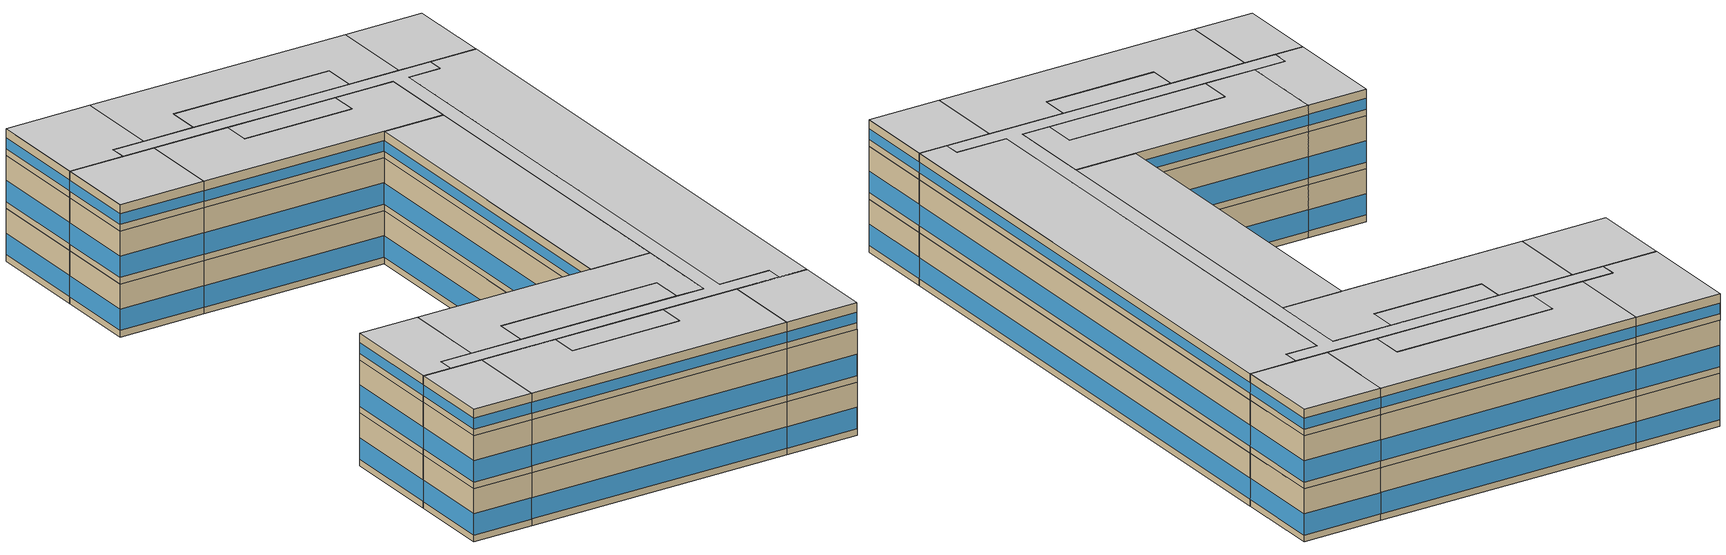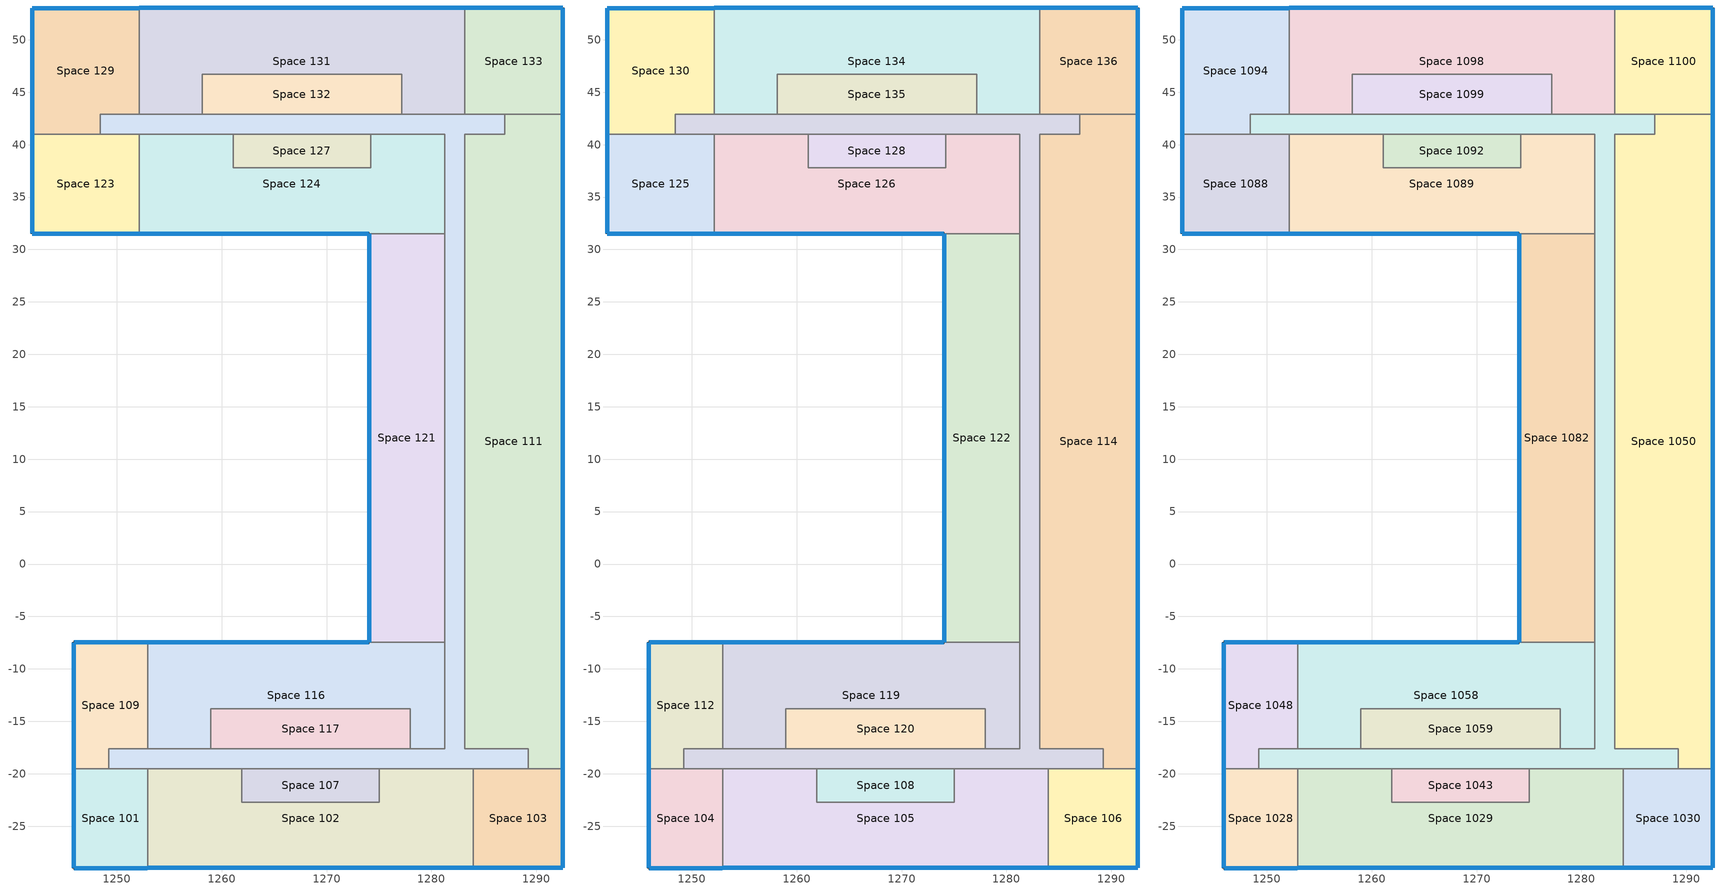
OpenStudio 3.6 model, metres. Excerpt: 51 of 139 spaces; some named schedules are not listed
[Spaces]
Space 101
 floor ground: 1252.94,-19.51 1252.94,-29 1245.9,-29 1245.9,-19.51 z0
 wall outside: 1245.9,-19.51 1245.9,-29 1252.94,-29 z0:6
 wall to Space 102: 1252.94,-29 1252.94,-19.51 z0:6
 wall to Space 109: 1249.22,-19.51 1245.9,-19.51 z0:6
 wall to Space 1112: 1252.94,-19.51 1249.22,-19.51 z0:6
 window: 1245.9,-19.53 1245.9,-28.97 z0.76:3.17; 1245.92,-29 1252.92,-29 z0.76:3.18
 ceiling adiabatic (Interior Ceiling): 1252.94,-29 1252.94,-19.51 1245.9,-19.51 1245.9,-29 z6
Space 102
 floor ground: 1252.94,-19.51 1261.93,-19.51 1261.93,-22.71 1275.03,-22.71 1275.03,-19.51 1284.02,-19.51 1284.02,-29 1252.94,-29 z0
 wall outside: 1252.94,-29 1284.02,-29 z0:6
 wall to Space 1112: 1261.93,-19.51 1260.22,-19.51 1252.94,-19.51 / 1284.02,-19.51 1275.03,-19.51 z0:6
 wall to Space 107: 1275.03,-19.51 1275.03,-22.71 1261.93,-22.71 1261.93,-19.51 z0:6
 wall to Space 103: 1284.02,-29 1284.02,-19.51 z0:6
 window: 1252.97,-29 1283.99,-29 z0.76:3.16
 ceiling adiabatic (Interior Ceiling): 1284.02,-29 1284.02,-19.51 1275.03,-19.51 1275.03,-22.71 1261.93,-22.71 1261.93,-19.51 1252.94,-19.51 1252.94,-29 z6
Space 103
 floor ground: 1292.55,-19.51 1292.55,-29 1284.02,-29 1284.02,-19.51 z0
 wall outside: 1284.02,-29 1292.55,-29 1292.55,-19.51 z0:6
 wall to Space 111: 1292.55,-19.51 1289.24,-19.51 z0:6
 wall to Space 1112: 1289.24,-19.51 1284.02,-19.51 z0:6
 window: 1292.55,-28.97 1292.55,-19.53 / 1284.04,-29 1292.52,-29 z0.76:3.17
 ceiling adiabatic (Interior Ceiling): 1292.55,-29 1292.55,-19.51 1284.02,-19.51 1284.02,-29 z6
Space 107
 floor ground: 1275.03,-19.51 1275.03,-22.71 1261.93,-22.71 1261.93,-19.51 z0
 wall to Space 1112: 1275.03,-19.51 1270.86,-19.51 1261.93,-19.51 z0:6
 ceiling adiabatic (Interior Ceiling): 1275.03,-22.71 1275.03,-19.51 1261.93,-19.51 1261.93,-22.71 z6
Space 109
 floor ground: 1252.94,-7.48 1252.94,-17.61 1249.22,-17.61 1249.22,-19.51 1245.9,-19.51 1245.9,-7.48 z0
 wall outside: 1252.94,-7.48 1245.9,-7.48 1245.9,-19.51 z0:6
 wall to Space 116: 1252.94,-17.61 1252.94,-7.48 z0:6
 wall to Space 1112: 1249.22,-19.51 1249.22,-17.61 1252.94,-17.61 z0:6
 window: 1252.92,-7.48 1245.92,-7.48 z0.76:3.18; 1245.9,-7.5 1245.9,-19.48 z0.76:3.17
 ceiling adiabatic (Interior Ceiling): 1249.22,-19.51 1249.22,-17.61 1252.94,-17.61 1252.94,-7.48 1245.9,-7.48 1245.9,-19.51 z6
Space 111
 floor ground: 1292.55,42.9 1292.55,-19.51 1289.24,-19.51 1289.24,-17.61 1283.2,-17.61 1283.2,41 1287,41 1287,42.9 z0
 wall outside: 1292.55,-19.51 1292.55,42.9 z0:6
 wall to Space 1112: 1287,42.9 1287,41 1283.2,41 1283.2,-17.61 1289.24,-17.61 1289.24,-19.51 z0:6
 wall to Space 133: 1292.55,42.9 1287,42.9 z0:6
 window: 1292.55,-19.48 1292.55,42.88 z0.76:3.16
 ceiling adiabatic (Interior Ceiling): 1292.55,-19.51 1292.55,42.9 1287,42.9 1287,41 1283.2,41 1283.2,-17.61 1289.24,-17.61 1289.24,-19.51 z6
Space 116
 floor ground: 1281.26,-7.48 1281.26,-17.61 1277.98,-17.61 1277.98,-13.81 1258.98,-13.81 1258.98,-17.61 1252.94,-17.61 1252.94,-7.48 z0
 wall outside: 1274.06,-7.48 1252.94,-7.48 z0:6
 wall to Space 1112: 1277.98,-17.61 1281.26,-17.61 1281.26,-13.75 1281.26,-7.48 / 1252.94,-17.61 1258.33,-17.61 1258.98,-17.61 z0:6
 wall to Space 117: 1258.98,-17.61 1258.98,-13.81 1277.98,-13.81 1277.98,-17.61 z0:6
 wall to Space 121: 1281.26,-7.48 1274.06,-7.48 z0:6
 window: 1274.03,-7.48 1252.97,-7.48 z0.76:3.17
 ceiling adiabatic (Interior Ceiling): 1281.26,-17.61 1281.26,-7.48 1252.94,-7.48 1252.94,-17.61 1258.98,-17.61 1258.98,-13.81 1277.98,-13.81 1277.98,-17.61 z6
Space 117
 floor ground: 1277.98,-13.81 1277.98,-17.61 1258.98,-17.61 1258.98,-13.81 z0
 wall to Space 1112: 1258.98,-17.61 1262.69,-17.61 1277.98,-17.61 z0:6
 ceiling adiabatic (Interior Ceiling): 1277.98,-17.61 1277.98,-13.81 1258.98,-13.81 1258.98,-17.61 z6
Space 121
 floor ground: 1281.26,31.51 1281.26,-7.48 1274.06,-7.48 1274.06,31.51 z0
 wall outside: 1274.06,31.51 1274.06,-7.48 z0:6
 wall to Space 124: 1281.26,31.51 1274.06,31.51 z0:6
 wall to Space 1112: 1281.26,-7.48 1281.26,31.51 z0:6
 window: 1274.06,31.49 1274.06,-7.45 z0.76:3.16
 ceiling adiabatic (Interior Ceiling): 1281.26,-7.48 1281.26,31.51 1274.06,31.51 1274.06,-7.48 z6
Space 123
 floor ground: 1252.12,41 1252.12,31.51 1241.92,31.51 1241.92,41 z0
 wall outside: 1241.92,41 1241.92,31.51 1252.12,31.51 z0:6
 wall to Space 129: 1248.4,41 1241.92,41 z0:6
 wall to Space 1112: 1252.12,41 1248.4,41 z0:6
 wall to Space 124: 1252.12,31.51 1252.12,41 z0:6
 window: 1241.92,40.98 1241.92,31.54 / 1241.94,31.51 1252.1,31.51 z0.76:3.17
 ceiling adiabatic (Interior Ceiling): 1252.12,31.51 1252.12,41 1241.92,41 1241.92,31.51 z6
Space 124
 floor ground: 1281.26,41 1281.26,31.51 1252.12,31.51 1252.12,41 1261.11,41 1261.11,37.8 1274.21,37.8 1274.21,41 z0
 wall outside: 1252.12,31.51 1274.06,31.51 z0:6
 wall to Space 1112: 1261.11,41 1252.12,41 / 1281.26,31.51 1281.26,41 1274.21,41 z0:6
 wall to Space 127: 1274.21,41 1274.21,37.8 1261.11,37.8 1261.11,41 z0:6
 window: 1252.15,31.51 1274.03,31.51 z0.76:3.17
 ceiling adiabatic (Interior Ceiling): 1281.26,31.51 1281.26,41 1274.21,41 1274.21,37.8 1261.11,37.8 1261.11,41 1252.12,41 1252.12,31.51 z6
Space 127
 floor ground: 1274.21,41 1274.21,37.8 1261.11,37.8 1261.11,41 z0
 wall to Space 1112: 1274.21,41 1261.11,41 z0:6
 ceiling adiabatic (Interior Ceiling): 1274.21,37.8 1274.21,41 1261.11,41 1261.11,37.8 z6
Space 129
 floor ground: 1252.12,53.03 1252.12,42.9 1248.4,42.9 1248.4,41 1241.92,41 1241.92,53.03 z0
 wall outside: 1252.12,53.03 1241.92,53.03 1241.92,41 z0:6
 wall to Space 131: 1252.12,42.9 1252.12,53.03 z0:6
 wall to Space 1112: 1248.4,41 1248.4,42.9 1252.12,42.9 z0:6
 window: 1252.1,53.03 1241.94,53.03 / 1241.92,53.01 1241.92,41.03 z0.76:3.17
 ceiling adiabatic (Interior Ceiling): 1248.4,41 1248.4,42.9 1252.12,42.9 1252.12,53.03 1241.92,53.03 1241.92,41 z6
Space 131
 floor ground: 1283.2,53.03 1283.2,42.9 1277.16,42.9 1277.16,46.7 1258.16,46.7 1258.16,42.9 1252.12,42.9 1252.12,53.03 z0
 wall outside: 1283.2,53.03 1252.12,53.03 z0:6
 wall to Space 132: 1258.16,42.9 1258.16,46.7 1277.16,46.7 1277.16,42.9 z0:6
 wall to Space 1112: 1252.12,42.9 1258.16,42.9 / 1277.16,42.9 1279.02,42.9 1283.2,42.9 z0:6
 wall to Space 133: 1283.2,42.9 1283.2,53.03 z0:6
 window: 1283.17,53.03 1252.15,53.03 z0.76:3.16
 ceiling adiabatic (Interior Ceiling): 1283.2,42.9 1283.2,53.03 1252.12,53.03 1252.12,42.9 1258.16,42.9 1258.16,46.7 1277.16,46.7 1277.16,42.9 z6
Space 132
 floor ground: 1277.16,46.7 1277.16,42.9 1258.16,42.9 1258.16,46.7 z0
 wall to Space 1112: 1258.16,42.9 1259.99,42.9 1277.16,42.9 z0:6
 ceiling adiabatic (Interior Ceiling): 1277.16,42.9 1277.16,46.7 1258.16,46.7 1258.16,42.9 z6
Space 133
 floor ground: 1292.55,53.03 1292.55,42.9 1283.2,42.9 1283.2,53.03 z0
 wall outside: 1292.55,42.9 1292.55,53.03 1283.2,53.03 z0:6
 wall to Space 1112: 1283.2,42.9 1287,42.9 z0:6
 window: 1292.52,53.03 1283.22,53.03 / 1292.55,42.93 1292.55,53.01 z0.76:3.17
 ceiling adiabatic (Interior Ceiling): 1292.55,42.9 1292.55,53.03 1283.2,53.03 1283.2,42.9 z6
Space 1112
 floor ground: 1248.4,42.9 1287,42.9 1287,41 1283.2,41 1283.2,-17.61 1289.24,-17.61 1289.24,-19.51 1249.22,-19.51 1249.22,-17.61 1281.26,-17.61 1281.26,41 1248.4,41 z0
 ceiling adiabatic (Interior Ceiling): 1289.24,-19.51 1289.24,-17.61 1283.2,-17.61 1283.2,41 1287,41 1287,42.9 1248.4,42.9 1248.4,41 1281.26,41 1281.26,-17.61 1249.22,-17.61 1249.22,-19.51 z6
Space 104
 floor adiabatic (Interior Floor): 1252.94,-19.51 1252.94,-29 1245.9,-29 1245.9,-19.51 z6
 wall outside: 1245.9,-19.51 1245.9,-29 1252.94,-29 z6:12
 wall to Space 105: 1252.94,-29 1252.94,-19.51 z6:12
 wall to Space 112: 1249.22,-19.51 1245.9,-19.51 z6:12
 wall to Space 1113: 1252.94,-19.51 1249.22,-19.51 z6:12
 window: 1245.92,-29 1252.92,-29 z6.76:9.18; 1245.9,-19.53 1245.9,-28.97 z6.76:9.17
 ceiling adiabatic (Interior Ceiling): 1252.94,-29 1252.94,-19.51 1245.9,-19.51 1245.9,-29 z12
Space 105
 floor adiabatic (Interior Floor): 1261.93,-19.51 1261.93,-22.71 1275.03,-22.71 1275.03,-19.51 1284.02,-19.51 1284.02,-29 1252.94,-29 1252.94,-19.51 z6
 wall outside: 1252.94,-29 1284.02,-29 z6:12
 wall to Space 1113: 1261.93,-19.51 1260.22,-19.51 1252.94,-19.51 / 1284.02,-19.51 1275.03,-19.51 z6:12
 wall to Space 108: 1275.03,-19.51 1275.03,-22.71 1261.93,-22.71 1261.93,-19.51 z6:12
 wall to Space 106: 1284.02,-29 1284.02,-19.51 z6:12
 window: 1252.97,-29 1283.99,-29 z6.76:9.16
 ceiling adiabatic (Interior Ceiling): 1284.02,-29 1284.02,-19.51 1275.03,-19.51 1275.03,-22.71 1261.93,-22.71 1261.93,-19.51 1252.94,-19.51 1252.94,-29 z12
Space 106
 floor adiabatic (Interior Floor): 1292.55,-19.51 1292.55,-29 1284.02,-29 1284.02,-19.51 z6
 wall outside: 1284.02,-29 1292.55,-29 1292.55,-19.51 z6:12
 wall to Space 114: 1292.55,-19.51 1289.24,-19.51 z6:12
 wall to Space 1113: 1289.24,-19.51 1284.02,-19.51 z6:12
 window: 1292.55,-28.97 1292.55,-19.53 / 1284.04,-29 1292.52,-29 z6.76:9.17
 ceiling adiabatic (Interior Ceiling): 1292.55,-29 1292.55,-19.51 1284.02,-19.51 1284.02,-29 z12
Space 108
 floor adiabatic (Interior Floor): 1275.03,-19.51 1275.03,-22.71 1261.93,-22.71 1261.93,-19.51 z6
 wall to Space 1113: 1275.03,-19.51 1270.86,-19.51 1261.93,-19.51 z6:12
 ceiling adiabatic (Interior Ceiling): 1275.03,-22.71 1275.03,-19.51 1261.93,-19.51 1261.93,-22.71 z12
Space 112
 floor adiabatic (Interior Floor): 1252.94,-7.48 1252.94,-17.61 1249.22,-17.61 1249.22,-19.51 1245.9,-19.51 1245.9,-7.48 z6
 wall outside: 1252.94,-7.48 1245.9,-7.48 1245.9,-19.51 z6:12
 wall to Space 119: 1252.94,-17.61 1252.94,-7.48 z6:12
 wall to Space 1113: 1249.22,-19.51 1249.22,-17.61 1252.94,-17.61 z6:12
 window: 1245.9,-7.5 1245.9,-19.48 z6.76:9.17; 1252.92,-7.48 1245.92,-7.48 z6.76:9.18
 ceiling adiabatic (Interior Ceiling): 1249.22,-19.51 1249.22,-17.61 1252.94,-17.61 1252.94,-7.48 1245.9,-7.48 1245.9,-19.51 z12
Space 114
 floor adiabatic (Interior Floor): 1292.55,42.9 1292.55,-19.51 1289.24,-19.51 1289.24,-17.61 1283.2,-17.61 1283.2,41 1287,41 1287,42.9 z6
 wall outside: 1292.55,-19.51 1292.55,42.9 z6:12
 wall to Space 1113: 1287,42.9 1287,41 1283.2,41 1283.2,-17.61 1289.24,-17.61 1289.24,-19.51 z6:12
 wall to Space 136: 1292.55,42.9 1287,42.9 z6:12
 window: 1292.55,-19.48 1292.55,42.88 z6.76:9.16
 ceiling adiabatic (Interior Ceiling): 1292.55,-19.51 1292.55,42.9 1287,42.9 1287,41 1283.2,41 1283.2,-17.61 1289.24,-17.61 1289.24,-19.51 z12
Space 119
 floor adiabatic (Interior Floor): 1281.26,-7.48 1281.26,-17.61 1277.98,-17.61 1277.98,-13.81 1258.98,-13.81 1258.98,-17.61 1252.94,-17.61 1252.94,-7.48 z6
 wall outside: 1274.06,-7.48 1252.94,-7.48 z6:12
 wall to Space 1113: 1277.98,-17.61 1281.26,-17.61 1281.26,-13.75 1281.26,-7.48 / 1252.94,-17.61 1258.33,-17.61 1258.98,-17.61 z6:12
 wall to Space 120: 1258.98,-17.61 1258.98,-13.81 1277.98,-13.81 1277.98,-17.61 z6:12
 wall to Space 122: 1281.26,-7.48 1274.06,-7.48 z6:12
 window: 1274.03,-7.48 1252.97,-7.48 z6.76:9.17
 ceiling adiabatic (Interior Ceiling): 1281.26,-17.61 1281.26,-7.48 1252.94,-7.48 1252.94,-17.61 1258.98,-17.61 1258.98,-13.81 1277.98,-13.81 1277.98,-17.61 z12
Space 120
 floor adiabatic (Interior Floor): 1277.98,-13.81 1277.98,-17.61 1258.98,-17.61 1258.98,-13.81 z6
 wall to Space 1113: 1258.98,-17.61 1262.69,-17.61 1277.98,-17.61 z6:12
 ceiling adiabatic (Interior Ceiling): 1277.98,-17.61 1277.98,-13.81 1258.98,-13.81 1258.98,-17.61 z12
Space 122
 floor adiabatic (Interior Floor): 1281.26,31.51 1281.26,-7.48 1274.06,-7.48 1274.06,31.51 z6
 wall outside: 1274.06,31.51 1274.06,-7.48 z6:12
 wall to Space 126: 1281.26,31.51 1274.06,31.51 z6:12
 wall to Space 1113: 1281.26,-7.48 1281.26,31.51 z6:12
 window: 1274.06,31.49 1274.06,-7.45 z6.76:9.16
 ceiling adiabatic (Interior Ceiling): 1281.26,-7.48 1281.26,31.51 1274.06,31.51 1274.06,-7.48 z12
Space 125
 floor adiabatic (Interior Floor): 1252.12,41 1252.12,31.51 1241.92,31.51 1241.92,41 z6
 wall outside: 1241.92,41 1241.92,31.51 1252.12,31.51 z6:12
 wall to Space 130: 1248.4,41 1241.92,41 z6:12
 wall to Space 1113: 1252.12,41 1248.4,41 z6:12
 wall to Space 126: 1252.12,31.51 1252.12,41 z6:12
 window: 1241.94,31.51 1252.1,31.51 / 1241.92,40.98 1241.92,31.54 z6.76:9.17
 ceiling adiabatic (Interior Ceiling): 1252.12,31.51 1252.12,41 1241.92,41 1241.92,31.51 z12
Space 126
 floor adiabatic (Interior Floor): 1281.26,41 1281.26,31.51 1252.12,31.51 1252.12,41 1261.11,41 1261.11,37.8 1274.21,37.8 1274.21,41 z6
 wall outside: 1252.12,31.51 1274.06,31.51 z6:12
 wall to Space 1113: 1261.11,41 1252.12,41 / 1281.26,31.51 1281.26,41 1274.21,41 z6:12
 wall to Space 128: 1274.21,41 1274.21,37.8 1261.11,37.8 1261.11,41 z6:12
 window: 1252.15,31.51 1274.03,31.51 z6.76:9.17
 ceiling adiabatic (Interior Ceiling): 1281.26,31.51 1281.26,41 1274.21,41 1274.21,37.8 1261.11,37.8 1261.11,41 1252.12,41 1252.12,31.51 z12
Space 128
 floor adiabatic (Interior Floor): 1274.21,41 1274.21,37.8 1261.11,37.8 1261.11,41 z6
 wall to Space 1113: 1274.21,41 1261.11,41 z6:12
 ceiling adiabatic (Interior Ceiling): 1274.21,37.8 1274.21,41 1261.11,41 1261.11,37.8 z12
Space 130
 floor adiabatic (Interior Floor): 1252.12,53.03 1252.12,42.9 1248.4,42.9 1248.4,41 1241.92,41 1241.92,53.03 z6
 wall outside: 1252.12,53.03 1241.92,53.03 1241.92,41 z6:12
 wall to Space 134: 1252.12,42.9 1252.12,53.03 z6:12
 wall to Space 1113: 1248.4,41 1248.4,42.9 1252.12,42.9 z6:12
 window: 1241.92,53.01 1241.92,41.03 / 1252.1,53.03 1241.94,53.03 z6.76:9.17
 ceiling adiabatic (Interior Ceiling): 1248.4,41 1248.4,42.9 1252.12,42.9 1252.12,53.03 1241.92,53.03 1241.92,41 z12
Space 134
 floor adiabatic (Interior Floor): 1283.2,53.03 1283.2,42.9 1277.16,42.9 1277.16,46.7 1258.16,46.7 1258.16,42.9 1252.12,42.9 1252.12,53.03 z6
 wall outside: 1283.2,53.03 1252.12,53.03 z6:12
 wall to Space 135: 1258.16,42.9 1258.16,46.7 1277.16,46.7 1277.16,42.9 z6:12
 wall to Space 1113: 1252.12,42.9 1258.16,42.9 / 1277.16,42.9 1279.02,42.9 1283.2,42.9 z6:12
 wall to Space 136: 1283.2,42.9 1283.2,53.03 z6:12
 window: 1283.17,53.03 1252.15,53.03 z6.76:9.16
 ceiling adiabatic (Interior Ceiling): 1283.2,42.9 1283.2,53.03 1252.12,53.03 1252.12,42.9 1258.16,42.9 1258.16,46.7 1277.16,46.7 1277.16,42.9 z12
Space 135
 floor adiabatic (Interior Floor): 1277.16,46.7 1277.16,42.9 1258.16,42.9 1258.16,46.7 z6
 wall to Space 1113: 1258.16,42.9 1259.99,42.9 1277.16,42.9 z6:12
 ceiling adiabatic (Interior Ceiling): 1277.16,42.9 1277.16,46.7 1258.16,46.7 1258.16,42.9 z12
Space 136
 floor adiabatic (Interior Floor): 1292.55,53.03 1292.55,42.9 1283.2,42.9 1283.2,53.03 z6
 wall outside: 1292.55,42.9 1292.55,53.03 1283.2,53.03 z6:12
 wall to Space 1113: 1283.2,42.9 1287,42.9 z6:12
 window: 1292.52,53.03 1283.22,53.03 / 1292.55,42.93 1292.55,53.01 z6.76:9.17
 ceiling adiabatic (Interior Ceiling): 1292.55,42.9 1292.55,53.03 1283.2,53.03 1283.2,42.9 z12
Space 1113
 floor adiabatic (Interior Floor): 1287,42.9 1287,41 1283.2,41 1283.2,-17.61 1289.24,-17.61 1289.24,-19.51 1249.22,-19.51 1249.22,-17.61 1281.26,-17.61 1281.26,41 1248.4,41 1248.4,42.9 z6
 ceiling adiabatic (Interior Ceiling): 1289.24,-19.51 1289.24,-17.61 1283.2,-17.61 1283.2,41 1287,41 1287,42.9 1248.4,42.9 1248.4,41 1281.26,41 1281.26,-17.61 1249.22,-17.61 1249.22,-19.51 z12
Space 1028
 floor adiabatic (Interior Floor): 1252.94,-19.51 1252.94,-29 1245.9,-29 1245.9,-19.51 z12
 wall outside: 1245.9,-19.51 1245.9,-29 1252.94,-29 z12:15
 wall to Space 1029: 1252.94,-29 1252.94,-19.51 z12:15
 wall to Space 1048: 1249.22,-19.51 1245.9,-19.51 z12:15
 wall to Space 1109: 1252.94,-19.51 1249.22,-19.51 z12:15
 window: 1245.92,-29 1252.92,-29 / 1245.9,-19.53 1245.9,-28.97 z12.76:13.97
 ceiling adiabatic (Interior Ceiling): 1252.94,-29 1252.94,-19.51 1245.9,-19.51 1245.9,-29 z15
Space 1029
 floor adiabatic (Interior Floor): 1261.93,-19.51 1261.93,-22.71 1275.03,-22.71 1275.03,-19.51 1284.02,-19.51 1284.02,-29 1252.94,-29 1252.94,-19.51 z12
 wall outside: 1252.94,-29 1284.02,-29 z12:15
 wall to Space 1109: 1261.93,-19.51 1260.22,-19.51 1252.94,-19.51 / 1284.02,-19.51 1275.03,-19.51 z12:15
 wall to Space 1043: 1275.03,-19.51 1275.03,-22.71 1261.93,-22.71 1261.93,-19.51 z12:15
 wall to Space 1030: 1284.02,-29 1284.02,-19.51 z12:15
 window: 1252.97,-29 1283.99,-29 z12.76:13.96
 ceiling adiabatic (Interior Ceiling): 1284.02,-29 1284.02,-19.51 1275.03,-19.51 1275.03,-22.71 1261.93,-22.71 1261.93,-19.51 1252.94,-19.51 1252.94,-29 z15
Space 1030
 floor adiabatic (Interior Floor): 1292.55,-19.51 1292.55,-29 1284.02,-29 1284.02,-19.51 z12
 wall outside: 1284.02,-29 1292.55,-29 1292.55,-19.51 z12:15
 wall to Space 1050: 1292.55,-19.51 1289.24,-19.51 z12:15
 wall to Space 1109: 1289.24,-19.51 1284.02,-19.51 z12:15
 window: 1292.55,-28.97 1292.55,-19.53 / 1284.04,-29 1292.52,-29 z12.76:13.97
 ceiling adiabatic (Interior Ceiling): 1292.55,-29 1292.55,-19.51 1284.02,-19.51 1284.02,-29 z15
Space 1043
 floor adiabatic (Interior Floor): 1275.03,-19.51 1275.03,-22.71 1261.93,-22.71 1261.93,-19.51 z12
 wall to Space 1109: 1275.03,-19.51 1270.86,-19.51 1261.93,-19.51 z12:15
 ceiling adiabatic (Interior Ceiling): 1275.03,-22.71 1275.03,-19.51 1261.93,-19.51 1261.93,-22.71 z15
Space 1048
 floor adiabatic (Interior Floor): 1252.94,-7.48 1252.94,-17.61 1249.22,-17.61 1249.22,-19.51 1245.9,-19.51 1245.9,-7.48 z12
 wall outside: 1252.94,-7.48 1245.9,-7.48 1245.9,-19.51 z12:15
 wall to Space 1058: 1252.94,-17.61 1252.94,-7.48 z12:15
 wall to Space 1109: 1249.22,-19.51 1249.22,-17.61 1252.94,-17.61 z12:15
 window: 1252.92,-7.48 1245.92,-7.48 / 1245.9,-7.5 1245.9,-19.48 z12.76:13.97
 ceiling adiabatic (Interior Ceiling): 1249.22,-19.51 1249.22,-17.61 1252.94,-17.61 1252.94,-7.48 1245.9,-7.48 1245.9,-19.51 z15
Space 1050
 floor adiabatic (Interior Floor): 1292.55,42.9 1292.55,-19.51 1289.24,-19.51 1289.24,-17.61 1283.2,-17.61 1283.2,41 1287,41 1287,42.9 z12
 wall outside: 1292.55,-19.51 1292.55,42.9 z12:15
 wall to Space 1109: 1287,42.9 1287,41 1283.2,41 1283.2,-17.61 1289.24,-17.61 1289.24,-19.51 z12:15
 wall to Space 1100: 1292.55,42.9 1287,42.9 z12:15
 window: 1292.55,-19.48 1292.55,42.88 z12.76:13.96
 ceiling adiabatic (Interior Ceiling): 1292.55,-19.51 1292.55,42.9 1287,42.9 1287,41 1283.2,41 1283.2,-17.61 1289.24,-17.61 1289.24,-19.51 z15
Space 1058
 floor adiabatic (Interior Floor): 1281.26,-7.48 1281.26,-17.61 1277.98,-17.61 1277.98,-13.81 1258.98,-13.81 1258.98,-17.61 1252.94,-17.61 1252.94,-7.48 z12
 wall outside: 1274.06,-7.48 1252.94,-7.48 z12:15
 wall to Space 1109: 1277.98,-17.61 1281.26,-17.61 1281.26,-13.75 1281.26,-7.48 / 1252.94,-17.61 1258.33,-17.61 1258.98,-17.61 z12:15
 wall to Space 1059: 1258.98,-17.61 1258.98,-13.81 1277.98,-13.81 1277.98,-17.61 z12:15
 wall to Space 1082: 1281.26,-7.48 1274.06,-7.48 z12:15
 window: 1274.03,-7.48 1252.97,-7.48 z12.76:13.96
 ceiling adiabatic (Interior Ceiling): 1281.26,-17.61 1281.26,-7.48 1252.94,-7.48 1252.94,-17.61 1258.98,-17.61 1258.98,-13.81 1277.98,-13.81 1277.98,-17.61 z15
Space 1059
 floor adiabatic (Interior Floor): 1277.98,-13.81 1277.98,-17.61 1258.98,-17.61 1258.98,-13.81 z12
 wall to Space 1109: 1258.98,-17.61 1262.69,-17.61 1277.98,-17.61 z12:15
 ceiling adiabatic (Interior Ceiling): 1277.98,-17.61 1277.98,-13.81 1258.98,-13.81 1258.98,-17.61 z15
Space 1082
 floor adiabatic (Interior Floor): 1281.26,31.51 1281.26,-7.48 1274.06,-7.48 1274.06,31.51 z12
 wall outside: 1274.06,31.51 1274.06,-7.48 z12:15
 wall to Space 1089: 1281.26,31.51 1274.06,31.51 z12:15
 wall to Space 1109: 1281.26,-7.48 1281.26,31.51 z12:15
 window: 1274.06,31.49 1274.06,-7.45 z12.76:13.96
 ceiling adiabatic (Interior Ceiling): 1281.26,-7.48 1281.26,31.51 1274.06,31.51 1274.06,-7.48 z15
Space 1088
 floor adiabatic (Interior Floor): 1252.12,41 1252.12,31.51 1241.92,31.51 1241.92,41 z12
 wall outside: 1241.92,41 1241.92,31.51 1252.12,31.51 z12:15
 wall to Space 1094: 1248.4,41 1241.92,41 z12:15
 wall to Space 1109: 1252.12,41 1248.4,41 z12:15
 wall to Space 1089: 1252.12,31.51 1252.12,41 z12:15
 window: 1241.92,40.98 1241.92,31.54 / 1241.94,31.51 1252.1,31.51 z12.76:13.97
 ceiling adiabatic (Interior Ceiling): 1252.12,31.51 1252.12,41 1241.92,41 1241.92,31.51 z15
Space 1089
 floor adiabatic (Interior Floor): 1281.26,41 1281.26,31.51 1252.12,31.51 1252.12,41 1261.11,41 1261.11,37.8 1274.21,37.8 1274.21,41 z12
 wall outside: 1252.12,31.51 1274.06,31.51 z12:15
 wall to Space 1109: 1261.11,41 1252.12,41 / 1281.26,31.51 1281.26,41 1274.21,41 z12:15
 wall to Space 1092: 1274.21,41 1274.21,37.8 1261.11,37.8 1261.11,41 z12:15
 window: 1252.15,31.51 1274.03,31.51 z12.76:13.96
 ceiling adiabatic (Interior Ceiling): 1281.26,31.51 1281.26,41 1274.21,41 1274.21,37.8 1261.11,37.8 1261.11,41 1252.12,41 1252.12,31.51 z15
Space 1092
 floor adiabatic (Interior Floor): 1274.21,41 1274.21,37.8 1261.11,37.8 1261.11,41 z12
 wall to Space 1109: 1274.21,41 1261.11,41 z12:15
 ceiling adiabatic (Interior Ceiling): 1274.21,37.8 1274.21,41 1261.11,41 1261.11,37.8 z15
Space 1094
 floor adiabatic (Interior Floor): 1252.12,53.03 1252.12,42.9 1248.4,42.9 1248.4,41 1241.92,41 1241.92,53.03 z12
 wall outside: 1252.12,53.03 1241.92,53.03 1241.92,41 z12:15
 wall to Space 1098: 1252.12,42.9 1252.12,53.03 z12:15
 wall to Space 1109: 1248.4,41 1248.4,42.9 1252.12,42.9 z12:15
 window: 1241.92,53.01 1241.92,41.03 / 1252.1,53.03 1241.94,53.03 z12.76:13.97
 ceiling adiabatic (Interior Ceiling): 1248.4,41 1248.4,42.9 1252.12,42.9 1252.12,53.03 1241.92,53.03 1241.92,41 z15
Space 1098
 floor adiabatic (Interior Floor): 1283.2,53.03 1283.2,42.9 1277.16,42.9 1277.16,46.7 1258.16,46.7 1258.16,42.9 1252.12,42.9 1252.12,53.03 z12
 wall outside: 1283.2,53.03 1252.12,53.03 z12:15
 wall to Space 1099: 1258.16,42.9 1258.16,46.7 1277.16,46.7 1277.16,42.9 z12:15
 wall to Space 1109: 1252.12,42.9 1258.16,42.9 / 1277.16,42.9 1279.02,42.9 1283.2,42.9 z12:15
 wall to Space 1100: 1283.2,42.9 1283.2,53.03 z12:15
 window: 1283.17,53.03 1252.15,53.03 z12.76:13.96
 ceiling adiabatic (Interior Ceiling): 1283.2,42.9 1283.2,53.03 1252.12,53.03 1252.12,42.9 1258.16,42.9 1258.16,46.7 1277.16,46.7 1277.16,42.9 z15
Space 1099
 floor adiabatic (Interior Floor): 1277.16,46.7 1277.16,42.9 1258.16,42.9 1258.16,46.7 z12
 wall to Space 1109: 1258.16,42.9 1259.99,42.9 1277.16,42.9 z12:15
 ceiling adiabatic (Interior Ceiling): 1277.16,42.9 1277.16,46.7 1258.16,46.7 1258.16,42.9 z15
Space 1100
 floor adiabatic (Interior Floor): 1292.55,53.03 1292.55,42.9 1283.2,42.9 1283.2,53.03 z12
 wall outside: 1292.55,42.9 1292.55,53.03 1283.2,53.03 z12:15
 wall to Space 1109: 1283.2,42.9 1287,42.9 z12:15
 window: 1292.52,53.03 1283.22,53.03 / 1292.55,42.93 1292.55,53.01 z12.76:13.97
 ceiling adiabatic (Interior Ceiling): 1292.55,42.9 1292.55,53.03 1283.2,53.03 1283.2,42.9 z15
Space 1109
 floor adiabatic (Interior Floor): 1287,42.9 1287,41 1283.2,41 1283.2,-17.61 1289.24,-17.61 1289.24,-19.51 1249.22,-19.51 1249.22,-17.61 1281.26,-17.61 1281.26,41 1248.4,41 1248.4,42.9 z12
 ceiling adiabatic (Interior Ceiling): 1289.24,-19.51 1289.24,-17.61 1283.2,-17.61 1283.2,41 1287,41 1287,42.9 1248.4,42.9 1248.4,41 1281.26,41 1281.26,-17.61 1249.22,-17.61 1249.22,-19.51 z15
[Building]
MultiTower: Default Construction Set=189.1-2009 - CZ5 - Office; Standards Number of Stories=60; Standards Number of Above Ground Stories=60; Standards Building Type=LEEPMultiTower
[Site]
Toronto-Pearson.Intl.AP: Latitude {deg}=43.68; Longitude {deg}=-79.63; Time Zone {hr}=-5; Elevation {m}=173.4
[ClimateZones]
Climate Zone Institution Name 1=ASHRAE; Climate Zone Document Name 1=ANSI/ASHRAE Standard 169; Climate Zone Document Year 1=2006; Climate Zone Institution Name 2=CEC; Climate Zone Document Name 2=California Climate Zone Descriptions; Climate Zone Document Year 2=1995
[SizingPeriod:DesignDay] Barometric Pressure {Pa}=99259; Rain Indicator=No; Snow Indicator=No; Day of Month=21; Daylight Saving Time Indicator=No; Dry-Bulb Temperature Range Modifier Type=DefaultMultipliers
Name | Maximum Dry-Bulb Temperature {C} | Daily Dry-Bulb Temperature Range {deltaC} | Wind Speed {m/s} | Wind Direction {deg} | Sky Clearness | Month | Day Type | Humidity Condition Type | Wetbulb or DewPoint at Maximum Dry-Bulb {C} | Solar Model Indicator
Toronto-Pearson.Intl.AP Ann Htg 99% Condns DB | -15.7 | 0 | 5.3 | 0 | 0 | 1 | WinterDesignDay | Wetbulb | -15.7 | ASHRAEClearSky
Toronto-Pearson.Intl.AP Ann Hum_n 99% Condns DP=>MCDB | -14.9 | 0 | 5.3 | 0 | 0 | 1 | WinterDesignDay | Dewpoint | -21 | ASHRAEClearSky
Toronto-Pearson.Intl.AP Ann Htg Wind 99% Condns WS=>MCDB | -4.7 | 0 | 12.7 | 0 | 0 | 1 | WinterDesignDay | Wetbulb | -4.7 | ASHRAEClearSky
Toronto-Pearson.Intl.AP Ann Clg 2% Condns DB=>MWB | 28.1 | 11.2 | 6 | 270 |  | 7 | SummerDesignDay | Wetbulb | 20.8 | ASHRAETau2017
[Construction]
ExtSlabCarpet 4in ClimateZone 1-8: MAT-CC05 4 HW CONCRETE, CP02 CARPET PAD
Interior Floor: F16 Acoustic tile, F05 Ceiling air space resistance, M11 100mm lightweight concrete
Interior Wall: G01a 19mm gypsum board, F04 Wall air space resistance, G01a 19mm gypsum board
Interior Ceiling: M11 100mm lightweight concrete, F05 Ceiling air space resistance, F16 Acoustic tile
Exterior Door: F08 Metal surface, I01 25mm insulation board
Interior Window: Clear 3mm
Interior Door; Interior Partition: G05 25mm wood
ASHRAE 189.1-2009 ExtRoof IEAD ClimateZone 2-5: Roof Membrane, Roof Insulation [21], Metal Decking
ASHRAE 189.1-2009 ExtWindow ClimateZone 4-5: Theoretical Glass [207]
ASHRAE 189.1-2009 ExtWall Mass ClimateZone 5: 1IN Stucco, 8IN Concrete HW, Wall Insulation [40], 1/2IN Gypsum
[Material] Thermal Absorptance=0.9
Name | Roughness | Thickness {m} | Conductivity {W/m-K} | Density {kg/m3} | Specific Heat {J/kg-K} | Solar Absorptance | Visible Absorptance
MAT-CC05 4 HW CONCRETE | Rough | 0.1016 | 1.311 | 2240 | 836.8 | 0.85 | 0.85
1IN Stucco | Smooth | 0.0253 | 0.6918 | 1858 | 837 | 0.92 | 0.92
8IN Concrete HW | MediumRough | 0.2033 | 1.7296 | 2243 | 837 | 0.65 | 0.65
1/2IN Gypsum | Smooth | 0.0127 | 0.16 | 784.9 | 830 | 0.4 | 0.4
Roof Membrane | VeryRough | 0.0095 | 0.16 | 1121.29 | 1460 | 0.7 | 0.7
Metal Decking | MediumSmooth | 0.0015 | 45.006 | 7680 | 418.4 | 0.6 | 0.6
F16 Acoustic tile | MediumSmooth | 0.0191 | 0.06 | 368 | 590 | 0.3 | 0.3
M11 100mm lightweight concrete | MediumRough | 0.1016 | 0.53 | 1280 | 840 | 0.5 | 0.5
G01a 19mm gypsum board | MediumSmooth | 0.019 | 0.16 | 800 | 1090 | 0.4 | 0.4
F08 Metal surface | Smooth | 0.0008 | 45.28 | 7824 | 500 | 0.7 | 0.7
I01 25mm insulation board | MediumRough | 0.0254 | 0.03 | 43 | 1210 | 0.6 | 0.6
G05 25mm wood | MediumSmooth | 0.0254 | 0.15 | 608 | 1630 | 0.5 | 0.5
Roof Insulation [21] | MediumRough | 0.2105 | 0.049 | 265 | 836.8 | 0.7 | 0.7
Wall Insulation [40] | MediumRough | 0.0794 | 0.0432 | 91 | 837 | 0.5 | 0.5
[Material:NoMass]
CP02 CARPET PAD: Roughness=Smooth; Thermal Resistance {m2-K/W}=0.1; Thermal Absorptance=0.9; Solar Absorptance=0.8; Visible Absorptance=0.8
[Material:AirGap]
Name | Thermal Resistance {m2-K/W}
F05 Ceiling air space resistance | 0.18
F04 Wall air space resistance | 0.15
[DefaultSubSurfaceConstructions]
Name | Fixed Window Construction | Operable Window Construction | Door Construction | Tubular Daylight Dome Construction | Tubular Daylight Diffuser Construction
Default Sub Surface Constructions 9 | ASHRAE 189.1-2009 ExtWindow ClimateZone 4-5 | ASHRAE 189.1-2009 ExtWindow ClimateZone 4-5 | Exterior Door | Interior Window | Interior Window
Default Sub Surface Constructions 10 | Interior Window | Interior Window | Interior Door
[WindowMaterial:Glazing] Optical Data Type=SpectralAverage; Thickness {m}=0.003; Back Side Solar Reflectance at Normal Incidence=0; Back Side Visible Reflectance at Normal Incidence=0; Infrared Transmittance at Normal Incidence=0; Dirt Correction Factor for Solar and Visible Transmittance=1; Solar Diffusing=No
Name | Solar Transmittance at Normal Incidence | Front Side Solar Reflectance at Normal Incidence | Visible Transmittance at Normal Incidence | Front Side Visible Reflectance at Normal Incidence | Front Side Infrared Hemispherical Emissivity | Back Side Infrared Hemispherical Emissivity | Conductivity {W/m-K}
Clear 3mm | 0.837 | 0.075 | 0.898 | 0.081 | 0.84 | 0.84 | 0.9
Theoretical Glass [207] | 0.3311 | 0.6189 | 0.44 | 0.51 | 0.9 | 0.9 | 0.0133
[DefaultConstructionSet]
189.1-2009 - CZ5 - Office: Default Exterior Surface Constructions=Default Surface Constructions 13; Default Interior Surface Constructions=Default Surface Constructions 14; Default Ground Contact Surface Constructions=Default Surface Constructions 15; Default Exterior SubSurface Constructions=Default Sub Surface Constructions 9; Default Interior SubSurface Constructions=Default Sub Surface Constructions 10; Interior Partition Construction=Interior Partition
[DefaultSurfaceConstructions]
Name | Floor Construction | Wall Construction | Roof Ceiling Construction
Default Surface Constructions 13 | ExtSlabCarpet 4in ClimateZone 1-8 | ASHRAE 189.1-2009 ExtWall Mass ClimateZone 5 | ASHRAE 189.1-2009 ExtRoof IEAD ClimateZone 2-5
Default Surface Constructions 14 | Interior Floor | Interior Wall | Interior Ceiling
Default Surface Constructions 15 | ExtSlabCarpet 4in ClimateZone 1-8 | ExtSlabCarpet 4in ClimateZone 1-8 | ExtSlabCarpet 4in ClimateZone 1-8
[WindowMaterial:Blind]
Window Material Blind 1: Slat Width {m}=0.025; Slat Separation {m}=0.01875; Front Side Slat Beam Solar Reflectance=0.5; Back Side Slat Beam Solar Reflectance=0.5; Front Side Slat Diffuse Solar Reflectance=0.5; Back Side Slat Diffuse Solar Reflectance=0.5; Slat Beam Visible Transmittance=0
[DefaultScheduleSet] Infiltration Schedule=Always On
Name | Number of People Schedule | People Activity Level Schedule | Lighting Schedule | Electric Equipment Schedule
Space Function - undefined - Schedule Set
Space Function Conf./meet./multi-purpose Schedule Set; Space Function Lobby - other Schedule Set | NECB-C-Occupancy | NECB-Activity | NECB-C-Lighting | NECB-C-Electric-Equipment
Space Function Stairway-sch-G Schedule Set; Space Function Corr. < 2.4m wide-sch-G Schedule Set; Space Function Dwelling Unit(s) Schedule Set | NECB-G-Occupancy | NECB-Activity | NECB-G-Lighting | NECB-G-Electric-Equipment
Space Function Storage area Schedule Set | NECB-E-Occupancy | NECB-Activity | NECB-E-Lighting | NECB-E-Electric-Equipment
[DesignSpecification:OutdoorAir]
Name | Outdoor Air Flow per Person {m3/s-person} | Outdoor Air Flow per Floor Area {m3/s-m2} | Outdoor Air Flow Air Changes per Hour {1/hr} | Outdoor Air Method
Space Function - undefined - Ventilation | 0 | 0 | 0
Space Function Conf./meet./multi-purpose Ventilation |  | 0.0015748 |  | Sum
Space Function Stairway-sch-G Ventilation; Space Function Corr. < 2.4m wide-sch-G Ventilation |  | 0.0003048 |  | Sum
Space Function Dwelling Unit(s) Ventilation |  | 0.00034544 |  | Sum
Space Function Lobby - other Ventilation |  | 0.0041148 |  | Sum
Space Function Storage area Ventilation |  | 0.0003556 |  | Sum
[ShadingControl]
Shading Control 1: Shading Type=InteriorBlind; Shading Device Material=Window Material Blind 1; Multiple Surface Control Type=Sequential
[BuildingStory] Nominal Z Coordinate {m}=0
Name | Nominal Floor to Floor Height {m}
Building Story 1 | 6
Building Story 2; Building Story 3 | 3
[Space]
Name | Space Type | Building Story | Thermal Zone
Space 101 | Space Function Storage area | Building Story 1 | Thermal Zone 7
Space 102 | Space Function Storage area | Building Story 1 | Thermal Zone 11
Space 103 | Space Function Lobby - other | Building Story 1 | Thermal Zone 12
Space 104 | Space Function Storage area | Building Story 2 | Thermal Zone 3
Space 105 | Space Function Storage area | Building Story 2 | Thermal Zone 10
Space 106 | Space Function Lobby - other | Building Story 2 | Thermal Zone 14
Space 107 | Space Function Stairway-sch-G | Building Story 1 | Thermal Zone 16
Space 108 | Space Function Stairway-sch-G | Building Story 2 | Thermal Zone 8
Space 109 | Space Function Conf./meet./multi-purpose | Building Story 1 | Thermal Zone 18
Space 111 | Space Function Conf./meet./multi-purpose | Building Story 1 | Thermal Zone 20
Space 112 | Space Function Conf./meet./multi-purpose | Building Story 2 | Thermal Zone 24
Space 114 | Space Function Conf./meet./multi-purpose | Building Story 2 | Thermal Zone 25
Space 116 | Space Function Conf./meet./multi-purpose | Building Story 1 | Thermal Zone 27
Space 117 | Space Function - undefined - | Building Story 1 | Thermal Zone 29
Space 119 | Space Function Conf./meet./multi-purpose | Building Story 2 | Thermal Zone 32
Space 120 | Space Function - undefined - | Building Story 2 | Thermal Zone 34
Space 121 | Space Function Conf./meet./multi-purpose | Building Story 1 | Thermal Zone 37
Space 122 | Space Function Conf./meet./multi-purpose | Building Story 2 | Thermal Zone 41
Space 123 | Space Function Conf./meet./multi-purpose | Building Story 1 | Thermal Zone 42
Space 124 | Space Function Conf./meet./multi-purpose | Building Story 1 | Thermal Zone 44
Space 125 | Space Function Conf./meet./multi-purpose | Building Story 2 | Thermal Zone 45
Space 126 | Space Function Conf./meet./multi-purpose | Building Story 2 | Thermal Zone 46
Space 127 | Space Function Stairway-sch-G | Building Story 1 | Thermal Zone 48
Space 128 | Space Function Stairway-sch-G | Building Story 2 | Thermal Zone 50
Space 129 | Space Function Storage area | Building Story 1 | Thermal Zone 51
Space 130 | Space Function Storage area | Building Story 2 | Thermal Zone 26
Space 131 | Space Function Storage area | Building Story 1 | Thermal Zone 53
Space 132 | Space Function - undefined - | Building Story 1 | Thermal Zone 56
Space 133 | Space Function Lobby - other | Building Story 1 | Thermal Zone 57
Space 134 | Space Function Storage area | Building Story 2 | Thermal Zone 47
Space 135 | Space Function - undefined - | Building Story 2 | Thermal Zone 60
Space 136 | Space Function Lobby - other | Building Story 2 | Thermal Zone 61
Space 1028 | Space Function Dwelling Unit(s) | Building Story 3 | Thermal Zone 49
Space 1029 | Space Function Dwelling Unit(s) | Building Story 3 | Thermal Zone 76
Space 1030 | Space Function Dwelling Unit(s) | Building Story 3 | Thermal Zone 77
Space 1043 | Space Function Stairway-sch-G | Building Story 3 | Thermal Zone 88
Space 1048 | Space Function Dwelling Unit(s) | Building Story 3 | Thermal Zone 94
Space 1050 | Space Function Conf./meet./multi-purpose | Building Story 3 | Thermal Zone 1
Space 1058 | Space Function Dwelling Unit(s) | Building Story 3 | Thermal Zone 100
Space 1059 | Space Function - undefined - | Building Story 3 | Thermal Zone 101
Space 1082 | Space Function Conf./meet./multi-purpose | Building Story 3 | Thermal Zone 118
Space 1088 | Space Function Dwelling Unit(s) | Building Story 3 | Thermal Zone 123
Space 1089 | Space Function Dwelling Unit(s) | Building Story 3 | Thermal Zone 124
Space 1092 | Space Function Stairway-sch-G | Building Story 3 | Thermal Zone 126
Space 1094 | Space Function Dwelling Unit(s) | Building Story 3 | Thermal Zone 128
Space 1098 | Space Function Dwelling Unit(s) | Building Story 3 | Thermal Zone 93
Space 1099 | Space Function - undefined - | Building Story 3 | Thermal Zone 109
Space 1100 | Space Function Dwelling Unit(s) | Building Story 3 | Thermal Zone 131
Space 1109 | Space Function Corr. < 2.4m wide-sch-G | Building Story 3 | Thermal Zone 136
Space 1112 | Space Function Corr. < 2.4m wide-sch-G | Building Story 1 | Thermal Zone 138
Space 1113 | Space Function Corr. < 2.4m wide-sch-G | Building Story 2 | Thermal Zone 139
[SpaceType] Standards Building Type=Space Function
Name | Default Schedule Set | Design Specification Outdoor Air Object | Standards Space Type
Space Function - undefined - | Space Function - undefined - Schedule Set | Space Function - undefined - Ventilation | - undefined -
Space Function Conf./meet./multi-purpose | Space Function Conf./meet./multi-purpose Schedule Set | Space Function Conf./meet./multi-purpose Ventilation | Conf./meet./multi-purpose
Space Function Stairway-sch-G | Space Function Stairway-sch-G Schedule Set | Space Function Stairway-sch-G Ventilation | Stairway-sch-G
Space Function Corr. < 2.4m wide-sch-G | Space Function Corr. < 2.4m wide-sch-G Schedule Set | Space Function Corr. < 2.4m wide-sch-G Ventilation | Corr. < 2.4m wide-sch-G
Space Function Dwelling Unit(s) | Space Function Dwelling Unit(s) Schedule Set | Space Function Dwelling Unit(s) Ventilation | Dwelling Unit(s)
Space Function Lobby - other | Space Function Lobby - other Schedule Set | Space Function Lobby - other Ventilation | Lobby - other
Space Function Storage area | Space Function Storage area Schedule Set | Space Function Storage area Ventilation | Storage area
[SpaceInfiltration:DesignFlowRate] Design Flow Rate Calculation Method=Flow/ExteriorArea; Flow per Exterior Surface Area {m3/s-m2}=0.000250063
Name | Space or SpaceType
Space Function - undefined - Infiltration | Space Function - undefined -
Space Function Conf./meet./multi-purpose Infiltration | Space Function Conf./meet./multi-purpose
Space Function Stairway-sch-G Infiltration | Space Function Stairway-sch-G
Space Function Corr. < 2.4m wide-sch-G Infiltration | Space Function Corr. < 2.4m wide-sch-G
Space Function Dwelling Unit(s) Infiltration | Space Function Dwelling Unit(s)
Space Function Lobby - other Infiltration | Space Function Lobby - other
Space Function Storage area Infiltration | Space Function Storage area
[People] Work Efficiency Schedule=Work Efficiency Schedule; Clothing Insulation Schedule=Clothing Schedule; Air Velocity Schedule=Air Velocity Schedule; Multiplier=1
Name | People Definition | Space or SpaceType
Space Function Conf./meet./multi-purpose People | Space Function Conf./meet./multi-purpose People Definition | Space Function Conf./meet./multi-purpose
Space Function Stairway-sch-G People | Space Function Stairway-sch-G People Definition | Space Function Stairway-sch-G
Space Function Corr. < 2.4m wide-sch-G People | Space Function Corr. < 2.4m wide-sch-G People Definition | Space Function Corr. < 2.4m wide-sch-G
Space Function Dwelling Unit(s) People | Space Function Dwelling Unit(s) People Definition | Space Function Dwelling Unit(s)
Space Function Lobby - other People | Space Function Lobby - other People Definition | Space Function Lobby - other
Space Function Storage area People | Space Function Storage area People Definition | Space Function Storage area
[People:Definition] Number of People Calculation Method=People/Area; Fraction Radiant=0.3
Name | People per Space Floor Area {person/m2}
Space Function Conf./meet./multi-purpose People Definition | 0.199993
Space Function Stairway-sch-G People Definition | 0.0049514
Space Function Corr. < 2.4m wide-sch-G People Definition; Space Function Storage area People Definition | 0.0100104
Space Function Dwelling Unit(s) People Definition | 0.0166841
Space Function Lobby - other People Definition | 0.0999967
[Lights] Fraction Replaceable=1
Name | Lights Definition | Space or SpaceType
Space Function Conf./meet./multi-purpose Lights | Space Function Conf./meet./multi-purpose Lights Definition | Space Function Conf./meet./multi-purpose
Space Function Stairway-sch-G Lights | Space Function Stairway-sch-G Lights Definition | Space Function Stairway-sch-G
Space Function Corr. < 2.4m wide-sch-G Lights | Space Function Corr. < 2.4m wide-sch-G Lights Definition | Space Function Corr. < 2.4m wide-sch-G
Space Function Dwelling Unit(s) Lights | Space Function Dwelling Unit(s) Lights Definition | Space Function Dwelling Unit(s)
Space Function Lobby - other Lights | Space Function Lobby - other Lights Definition | Space Function Lobby - other
Space Function Storage area Lights | Space Function Storage area Lights Definition | Space Function Storage area
[Lights:Definition] Design Level Calculation Method=Watts/Area; Fraction Radiant=0.5; Fraction Visible=0.2
Name | Watts per Space Floor Area {W/m2}
Space Function Conf./meet./multi-purpose Lights Definition | 11.8799
Space Function Stairway-sch-G Lights Definition | 7.39994
Space Function Corr. < 2.4m wide-sch-G Lights Definition | 8.39993
Space Function Dwelling Unit(s) Lights Definition | 4.99996
Space Function Lobby - other Lights Definition | 9.69992
Space Function Storage area Lights Definition | 6.79994
[ElectricEquipment]
Name | Electric Equipment Definition | Space or SpaceType
Space Function Conf./meet./multi-purpose Elec Equip | Space Function Conf./meet./multi-purpose Elec Equip Definition | Space Function Conf./meet./multi-purpose
Space Function Dwelling Unit(s) Elec Equip | Space Function Dwelling Unit(s) Elec Equip Definition | Space Function Dwelling Unit(s)
Space Function Lobby - other Elec Equip | Space Function Lobby - other Elec Equip Definition | Space Function Lobby - other
Space Function Storage area Elec Equip | Space Function Storage area Elec Equip Definition | Space Function Storage area
[ElectricEquipment:Definition] Design Level Calculation Method=Watts/Area; Fraction Radiant=0.5
Name | Watts per Space Floor Area {W/m2}
Space Function Conf./meet./multi-purpose Elec Equip Definition; Space Function Lobby - other Elec Equip Definition; Space Function Storage area Elec Equip Definition | 0.999992
Space Function Dwelling Unit(s) Elec Equip Definition | 4.99996
[ThermalZone] Use Ideal Air Loads=No
Thermal Zone 1; Thermal Zone 3; Thermal Zone 7; Thermal Zone 8; Thermal Zone 10; Thermal Zone 11; Thermal Zone 12; Thermal Zone 14; Thermal Zone 16; Thermal Zone 18; Thermal Zone 20; Thermal Zone 24; Thermal Zone 25; Thermal Zone 26; Thermal Zone 27; Thermal Zone 29; Thermal Zone 32; Thermal Zone 34; Thermal Zone 37; Thermal Zone 41; Thermal Zone 42; Thermal Zone 44; Thermal Zone 45; Thermal Zone 46; Thermal Zone 47; Thermal Zone 48; Thermal Zone 49; Thermal Zone 50; Thermal Zone 51; Thermal Zone 53; Thermal Zone 56; Thermal Zone 57; Thermal Zone 60; Thermal Zone 61; Thermal Zone 76; Thermal Zone 77; Thermal Zone 88; Thermal Zone 93; Thermal Zone 94; Thermal Zone 100; Thermal Zone 101; Thermal Zone 109; Thermal Zone 118; Thermal Zone 123; Thermal Zone 124; Thermal Zone 126; Thermal Zone 128; Thermal Zone 131; Thermal Zone 136; Thermal Zone 138; Thermal Zone 139
[Schedule:Ruleset]
Always On: Default Day Schedule=Always On Default
NECB-C-Occupancy: Default Day Schedule=NECB-C-Occupancy Default
NECB-Activity: Default Day Schedule=NECB-Activity Default; Summer Design Day Schedule=NECB-Activity Summer Design Day; Winter Design Day Schedule=NECB-Activity Winter Design Day
NECB-C-Lighting: Default Day Schedule=NECB-C-Lighting Default
NECB-C-Electric-Equipment: Default Day Schedule=NECB-C-Electric-Equipment Default
Work Efficiency Schedule: Default Day Schedule=Work Efficiency Schedule Default
Clothing Schedule: Default Day Schedule=Clothing Schedule Default Winter Clothes
Air Velocity Schedule: Default Day Schedule=Air Velocity Schedule Default
NECB-G-Occupancy: Default Day Schedule=NECB-G-Occupancy Default
NECB-G-Lighting: Default Day Schedule=NECB-G-Lighting Default
NECB-G-Electric-Equipment: Default Day Schedule=NECB-G-Electric-Equipment Default
NECB-E-Occupancy: Default Day Schedule=NECB-E-Occupancy Default
NECB-E-Lighting: Default Day Schedule=NECB-E-Lighting Default
NECB-E-Electric-Equipment: Default Day Schedule=NECB-E-Electric-Equipment Default
[Schedule:Day]
Always On Default; Clothing Schedule Default Winter Clothes: 24, 0, 1
NECB-C-Occupancy Default: 8, 0, 0, 9, 0, 0.1, 10, 0, 0.2, 12, 0, 0.5, 16, 0, 0.7, 17, 0, 0.8, 18, 0, 0.7, 19, 0, 0.5, 21, 0, 0.3, 24, 0, 0
NECB-Activity Default; NECB-Activity Summer Design Day; NECB-Activity Winter Design Day: 24, 0, 130
NECB-C-Lighting Default; NECB-C-Electric-Equipment Default: 8, 0, 0.05, 9, 0, 0.5, 19, 0, 0.9, 20, 0, 0.6, 21, 0, 0.5, 24, 0, 0.05
Work Efficiency Schedule Default: 24, 0, 0
Air Velocity Schedule Default: 24, 0, 0.2
NECB-G-Occupancy Default: 7, 0, 0.9, 8, 0, 0.7, 9, 0, 0.4, 17, 0, 0.3, 18, 0, 0.5, 24, 0, 0.9
NECB-G-Lighting Default: 1, 0, 0.3, 6, 0, 0, 7, 0, 0.2, 9, 0, 0.5, 19, 0, 0, 22, 0, 0.9, 23, 0, 0.8, 24, 0, 0.6
NECB-E-Occupancy Default: 8, 0, 0, 9, 0, 0.2, 10, 0, 0.7, 14, 0, 0.9, 15, 0, 0.5, 16, 0, 0.9, 18, 0, 0.8, 19, 0, 0.2, 24, 0, 0
NECB-E-Lighting Default; NECB-E-Electric-Equipment Default: 8, 0, 0.05, 9, 0, 0.4, 10, 0, 0.7, 18, 0, 0.9, 19, 0, 0.4, 24, 0, 0.05
[Schedule:Rule] Date Specification Type=DateRange; Start Day=1
Name | Schedule Ruleset | Rule Order | Day Schedule | Apply Sunday | Start Month | End Month | End Day | Apply Saturday | Apply Monday | Apply Tuesday | Apply Wednesday | Apply Thursday | Apply Friday
Schedule Rule 19 | NECB-C-Occupancy | 0 | NECB-C-Occupancy Sun|Hol Day | Yes | 1 | 12 | 31
Schedule Rule 18 | NECB-C-Occupancy | 1 | NECB-C-Occupancy Sat Day |  | 1 | 12 | 31 | Yes
Schedule Rule 17 | NECB-C-Occupancy | 2 | NECB-C-Occupancy Default|Wkdy Day |  | 1 | 12 | 31 |  | Yes | Yes | Yes | Yes | Yes
Schedule Rule 22 | NECB-C-Lighting | 0 | NECB-C-Lighting Sun|Hol Day | Yes | 1 | 12 | 31
Schedule Rule 21 | NECB-C-Lighting | 1 | NECB-C-Lighting Sat Day |  | 1 | 12 | 31 | Yes
Schedule Rule 20 | NECB-C-Lighting | 2 | NECB-C-Lighting Default|Wkdy Day |  | 1 | 12 | 31 |  | Yes | Yes | Yes | Yes | Yes
Schedule Rule 25 | NECB-C-Electric-Equipment | 0 | NECB-C-Electric-Equipment Sun|Hol Day | Yes | 1 | 12 | 31
Schedule Rule 24 | NECB-C-Electric-Equipment | 1 | NECB-C-Electric-Equipment Sat Day |  | 1 | 12 | 31 | Yes
Schedule Rule 23 | NECB-C-Electric-Equipment | 2 | NECB-C-Electric-Equipment Default|Wkdy Day |  | 1 | 12 | 31 |  | Yes | Yes | Yes | Yes | Yes
Schedule Rule 1 | Clothing Schedule | 0 | Clothing Schedule Summer Clothes |  | 5 | 9 | 30
Schedule Rule 64 | NECB-G-Occupancy | 0 | NECB-G-Occupancy Sun|Hol Day | Yes | 1 | 12 | 31
Schedule Rule 63 | NECB-G-Occupancy | 1 | NECB-G-Occupancy Sat Day |  | 1 | 12 | 31 | Yes
Schedule Rule 62 | NECB-G-Occupancy | 2 | NECB-G-Occupancy Default|Wkdy Day |  | 1 | 12 | 31 |  | Yes | Yes | Yes | Yes | Yes
Schedule Rule 67 | NECB-G-Lighting | 0 | NECB-G-Lighting Sun|Hol Day | Yes | 1 | 12 | 31
Schedule Rule 66 | NECB-G-Lighting | 1 | NECB-G-Lighting Sat Day |  | 1 | 12 | 31 | Yes
Schedule Rule 4 | NECB-E-Occupancy | 0 | NECB-E-Occupancy Sun|Hol Day | Yes | 1 | 12 | 31
Schedule Rule 3 | NECB-E-Occupancy | 1 | NECB-E-Occupancy Sat Day |  | 1 | 12 | 31 | Yes
Schedule Rule 2 | NECB-E-Occupancy | 2 | NECB-E-Occupancy Default|Wkdy Day |  | 1 | 12 | 31 |  | Yes | Yes | Yes | Yes | Yes
Schedule Rule 7 | NECB-E-Lighting | 0 | NECB-E-Lighting Sun|Hol Day | Yes | 1 | 12 | 31
Schedule Rule 6 | NECB-E-Lighting | 1 | NECB-E-Lighting Sat Day |  | 1 | 12 | 31 | Yes
Schedule Rule 5 | NECB-E-Lighting | 2 | NECB-E-Lighting Default|Wkdy Day |  | 1 | 12 | 31 |  | Yes | Yes | Yes | Yes | Yes
Schedule Rule 10 | NECB-E-Electric-Equipment | 0 | NECB-E-Electric-Equipment Sun|Hol Day | Yes | 1 | 12 | 31
Schedule Rule 9 | NECB-E-Electric-Equipment | 1 | NECB-E-Electric-Equipment Sat Day |  | 1 | 12 | 31 | Yes
Schedule Rule 8 | NECB-E-Electric-Equipment | 2 | NECB-E-Electric-Equipment Default|Wkdy Day |  | 1 | 12 | 31 |  | Yes | Yes | Yes | Yes | Yes
